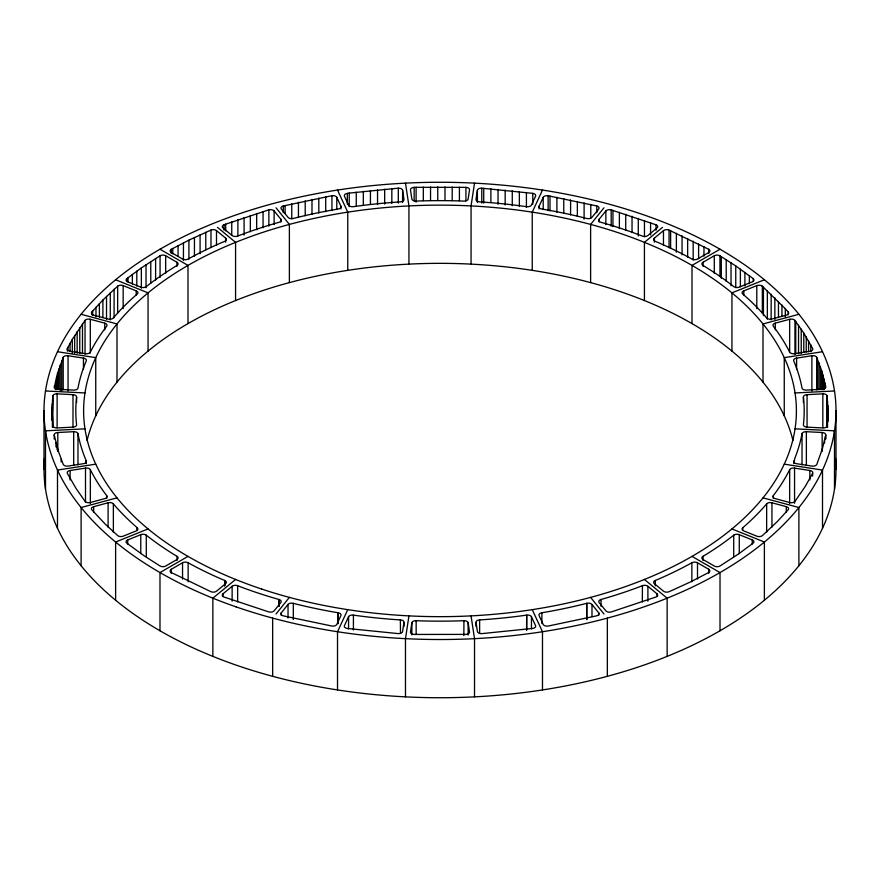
<?xml version="1.0" encoding="UTF-8"?>
<svg xmlns="http://www.w3.org/2000/svg" width="880" height="880" viewBox="0 0 880 880"><rect width="100%" height="100%" fill="white"/><g stroke="black" fill="none" stroke-linecap="round" stroke-linejoin="round"><path stroke-width="1.32" d="M52.063 408.023L52.877 425.865A3.971 2.288 0 0 0 57.167 427.944L72.941 427.141A3.96 2.288 0 0 0 76.604 424.721L76.307 421.905A364.188 210.265 0 0 1 76.307 399.894L76.593 397.133A3.96 2.288 0 0 0 72.996 394.658L57.112 393.855A3.96 2.288 0 0 0 52.822 395.934L52.151 420.42M827.959 409.607L827.178 425.865A3.96 2.288 0 0 1 822.888 427.944L807.004 427.141A3.96 2.288 0 0 1 803.407 424.666L803.693 421.905A364.188 210.265 0 0 0 803.693 399.894L803.396 397.133A3.96 2.288 0 0 1 807.059 394.658L822.833 393.855A3.971 2.288 0 0 1 827.123 395.934L827.937 420.541M403.975 622.424L402.589 631.532A3.971 2.288 0 0 1 398.299 633.611L347.237 628.441A3.96 2.288 0 0 1 344.432 625.636L348.568 616.748A3.96 2.288 0 0 1 353.419 615.131L358.072 615.769A364.188 210.265 0 0 0 395.615 619.597L400.477 619.916A3.96 2.288 0 0 1 403.975 622.424L403.975 626.483M408.936 615.879L405.482 638.66L405.482 696.861M474.518 183.139L471.064 205.92L471.064 264.121M411.862 622.787L410.476 631.961A3.96 2.288 0 0 0 414.073 634.436L465.916 634.403A3.971 2.288 0 0 0 469.524 631.928L468.138 622.82A3.96 2.288 0 0 0 463.936 620.708L459.063 620.873A364.188 210.265 0 0 1 420.937 620.873L416.152 620.708A3.96 2.288 0 0 0 411.862 622.787L411.862 634.964M477.411 190.267L476.025 199.375A3.96 2.288 0 0 0 479.523 201.883L484.385 202.202A364.188 210.265 0 0 1 521.928 206.03L526.581 206.668A3.96 2.288 0 0 0 531.432 205.051L535.557 196.163A3.96 2.288 0 0 0 532.763 193.358L481.701 188.188A3.971 2.288 0 0 0 477.4 190.267L477.411 202.455M793.738 460.889A3.96 2.288 0 0 0 796.543 463.694L811.943 466.07A3.96 2.288 0 0 0 816.794 464.453L822.459 448.525L825.748 434.973A3.971 2.288 0 0 0 822.14 432.498L806.366 431.706A3.96 2.288 0 0 0 802.032 433.719L801.471 436.524A364.188 210.265 0 0 1 794.86 458.194L793.738 463.595M54.472 385.66L54.252 386.826A3.971 2.288 0 0 0 57.86 389.301L73.634 390.104A3.96 2.288 0 0 0 77.968 388.08L78.529 385.275A364.188 210.265 0 0 1 85.14 363.605L86.262 360.91A3.96 2.288 0 0 0 83.457 358.105L68.057 355.729A3.96 2.288 0 0 0 63.206 357.346L57.541 373.274L54.472 388.366M347.754 609.653L337.513 631.741L337.513 689.942M542.487 190.058L532.246 212.146L532.246 270.347M539.099 206.206L543.202 197.373A3.971 2.288 0 0 1 548.053 195.756L596.783 205.964A3.96 2.288 0 0 1 598.697 209L591.965 217.349A3.96 2.288 0 0 1 586.696 218.449L582.296 217.349A364.188 210.265 0 0 0 546.48 209.825L541.794 209.022A3.96 2.288 0 0 1 539.099 206.206L539.099 208.912M773.333 498.3L773.333 495.594L775.236 493.053A364.188 210.265 0 0 0 788.282 472.373L789.668 469.667A3.96 2.288 0 0 1 794.552 468.116L809.842 470.481A3.971 2.288 0 0 1 812.647 473.286L812.625 476.036M67.925 347.391L67.353 348.524A3.971 2.288 0 0 0 70.158 351.318L85.448 353.683A3.96 2.288 0 0 0 90.332 352.132L91.718 349.426A364.188 210.265 0 0 1 104.764 328.746L106.667 326.205A3.96 2.288 0 0 0 104.753 323.169L90.299 319.275A3.96 2.288 0 0 0 85.041 320.386L72.303 339.449L67.925 347.391L67.925 350.097M812.647 473.286L805.332 486.288L794.959 501.413A3.96 2.288 0 0 1 789.701 502.524L775.247 498.63A3.96 2.288 0 0 1 773.333 495.594M289.377 597.388L276.056 613.976M281.303 612.799L288.035 604.45A3.96 2.288 0 0 1 293.304 603.35L297.704 604.45A364.188 210.265 0 0 0 333.52 611.974L338.206 612.777A3.96 2.288 0 0 1 340.901 615.593L336.798 624.426A3.971 2.288 0 0 1 331.947 626.043L283.217 615.835A3.96 2.288 0 0 1 281.303 612.799L281.303 615.505M599.159 219.252L605.858 210.969A3.971 2.288 0 0 1 611.116 209.858L656.04 224.796A3.96 2.288 0 0 1 657.008 227.986L647.867 235.521A3.96 2.288 0 0 1 642.356 236.082L638.352 234.553A364.188 210.265 0 0 0 605.341 223.553L601.051 222.321A3.96 2.288 0 0 1 599.159 219.252L599.159 221.958M742.797 527.725A3.96 2.288 0 0 0 743.765 530.915L756.833 536.195A3.96 2.288 0 0 0 762.344 535.634L777.106 521.774L788.216 509.696A3.971 2.288 0 0 0 786.302 506.649L771.947 502.788A3.96 2.288 0 0 0 766.678 503.833L764.5 506.352A364.188 210.265 0 0 1 745.437 525.415L742.797 527.725L742.797 530.431M92.675 311.047L91.784 312.103A3.971 2.288 0 0 0 93.698 315.15L108.053 319.011A3.96 2.288 0 0 0 113.322 317.966L115.5 315.447A364.188 210.265 0 0 1 134.563 296.384L137.203 294.074A3.96 2.288 0 0 0 136.235 290.884L123.167 285.615A3.96 2.288 0 0 0 117.656 286.176L102.894 300.025L92.675 311.047L92.675 315.117M235.576 579.458L212.861 598.18L212.861 656.381M222.992 593.824L232.133 586.278A3.96 2.288 0 0 1 237.644 585.717L241.648 587.246A364.188 210.265 0 0 0 274.659 598.246L279.037 599.511A3.96 2.288 0 0 1 280.841 602.547L274.142 610.841A3.971 2.288 0 0 1 268.884 611.941L223.96 597.003A3.96 2.288 0 0 1 222.992 593.813L222.992 596.53M654.39 238.117L663.465 230.626A3.971 2.288 0 0 1 668.987 230.065L708.73 249.282A3.96 2.288 0 0 1 708.73 252.516L697.455 259.028A3.96 2.288 0 0 1 691.856 259.028L688.38 257.125A364.188 210.265 0 0 0 659.175 242.979L655.248 241.296A3.96 2.288 0 0 1 654.39 238.117L654.39 242.176M733.711 535.216L733.766 535.172A3.96 2.288 0 0 1 739.266 534.677L752.246 539.913A3.971 2.288 0 0 1 753.214 543.103L738.639 553.883L719.928 566.049A3.96 2.288 0 0 1 714.329 566.049L703.054 559.537A3.96 2.288 0 0 1 703.054 556.303L706.354 554.301A364.188 210.265 0 0 0 730.851 537.438L733.711 535.216L733.711 556.875M126.786 278.696L141.361 267.916L160.072 255.75A3.96 2.288 0 0 1 165.671 255.75L176.946 262.262A3.96 2.288 0 0 1 176.946 265.496L173.646 267.498A364.188 210.265 0 0 0 149.149 284.361L146.234 286.627A3.96 2.288 0 0 1 140.734 287.122L127.754 281.886A3.971 2.288 0 0 1 126.786 278.696L126.83 281.369M187.99 556.402L159.984 572.561L159.984 630.762M720.016 249.238L692.01 265.397L692.01 323.598M171.27 569.283L182.545 562.771A3.96 2.288 0 0 1 188.144 562.771L191.62 564.674A364.188 210.265 0 0 0 220.825 578.82L224.752 580.503A3.96 2.288 0 0 1 225.61 583.682L216.535 591.173A3.971 2.288 0 0 1 211.013 591.734L171.27 572.517A3.96 2.288 0 0 1 171.27 569.283L171.27 573.342M753.258 278.685A3.96 2.288 0 0 1 752.29 281.864L739.222 287.144A3.96 2.288 0 0 1 733.711 286.583L730.851 284.361A364.188 210.265 0 0 0 706.354 267.498L703.054 265.496A3.96 2.288 0 0 1 703.098 262.24L714.296 255.772A3.971 2.288 0 0 1 719.895 255.772L735.757 265.936L753.258 278.685L753.258 281.391M691.856 562.771L691.922 562.738A3.96 2.288 0 0 1 697.499 562.793L708.697 569.261A3.971 2.288 0 0 1 708.697 572.495L691.097 581.647L669.009 591.756A3.96 2.288 0 0 1 663.498 591.195L654.357 583.66A3.96 2.288 0 0 1 655.325 580.47L659.175 578.82A364.188 210.265 0 0 0 688.38 564.674L691.856 562.771L691.856 581.724M225.643 238.139A3.96 2.288 0 0 1 224.675 241.329L220.825 242.979A364.188 210.265 0 0 0 191.62 257.125L188.144 259.028A3.96 2.288 0 0 1 182.501 259.006L171.303 252.538A3.971 2.288 0 0 1 171.303 249.304L188.903 240.152L210.991 230.043A3.96 2.288 0 0 1 216.502 230.604L225.643 238.139L225.643 242.209M217.459 227.337L235.576 242.352L235.576 300.542M148.06 528.924L115.621 542.036L115.621 600.237M764.379 279.763L731.94 292.875L731.94 351.076M177.012 556.347A3.96 2.288 0 0 1 176.902 559.559L165.704 566.027A3.971 2.288 0 0 1 160.105 566.027L144.243 555.863L126.742 543.125A3.96 2.288 0 0 1 127.71 539.935L140.778 534.655A3.96 2.288 0 0 1 146.289 535.216L149.149 537.438A364.188 210.265 0 0 0 173.646 554.301L177.012 556.347L177.012 560.406M788.271 312.092A3.96 2.288 0 0 1 786.346 315.139L771.903 319.022A3.96 2.288 0 0 1 766.634 317.922L764.5 315.447A364.188 210.265 0 0 0 745.437 296.384L742.742 294.03A3.96 2.288 0 0 1 743.809 290.873L756.789 285.626A3.971 2.288 0 0 1 762.3 286.187L785.312 308.737L788.271 312.092L788.271 314.798M656.986 593.791A3.971 2.288 0 0 1 656.007 596.981L611.138 611.974A3.96 2.288 0 0 1 605.869 610.863L599.137 602.525A3.96 2.288 0 0 1 601.051 599.478L605.341 598.246A364.188 210.265 0 0 0 638.352 587.246L642.433 585.684A3.96 2.288 0 0 1 647.9 586.3L656.986 593.791L656.986 596.497M225.687 224.169L223.993 224.818A3.971 2.288 0 0 0 223.014 228.008L232.1 235.499A3.96 2.288 0 0 0 237.567 236.115L241.648 234.553A364.188 210.265 0 0 1 274.659 223.553L278.949 222.321A3.96 2.288 0 0 0 280.863 219.274L274.12 210.936A3.96 2.288 0 0 0 268.862 209.825L225.687 224.169L225.687 230.934M276.056 207.823L289.377 224.411L289.377 282.612M603.944 613.976L590.623 597.388M116.996 497.86L81.103 507.518L81.103 565.719M798.897 314.281L763.004 323.939L763.004 382.14M93.654 506.671L108.097 502.777A3.96 2.288 0 0 1 113.366 503.888L115.5 506.352A364.188 210.265 0 0 0 134.563 525.415L137.258 527.769L137.258 530.475L137.203 527.725A3.96 2.288 0 0 1 136.191 530.926L123.211 536.173A3.971 2.288 0 0 1 117.7 535.612L105.138 524.018L91.729 509.707A3.96 2.288 0 0 1 93.654 506.671L93.654 512.083M775.302 323.158L789.646 319.286A3.971 2.288 0 0 1 794.915 320.397L803.792 333.08L812.691 348.513A3.96 2.288 0 0 1 809.897 351.307L794.497 353.694A3.96 2.288 0 0 1 789.646 352.077L788.282 349.426A364.188 210.265 0 0 0 775.236 328.746L773.333 326.205A3.96 2.288 0 0 1 775.302 323.158L775.302 329.923M598.675 612.766A3.971 2.288 0 0 1 596.761 615.802L548.064 626.076A3.96 2.288 0 0 1 543.213 624.459L539.088 615.56A3.96 2.288 0 0 1 541.882 612.766L546.48 611.974A364.188 210.265 0 0 0 582.296 604.45L586.784 603.328A3.96 2.288 0 0 1 591.987 604.483L598.675 612.766L598.675 615.472M340.912 206.239A3.96 2.288 0 0 1 338.118 209.033L333.52 209.825A364.188 210.265 0 0 0 297.704 217.349L293.216 218.482A3.96 2.288 0 0 1 288.013 217.316L281.325 209.033A3.971 2.288 0 0 1 283.239 205.997L331.936 195.723A3.96 2.288 0 0 1 336.787 197.34L340.912 206.239L340.912 208.945M95.744 464.156L57.497 470.074L57.497 528.275M822.503 351.725L784.256 357.643L784.256 415.844M70.103 470.492L85.503 468.105A3.96 2.288 0 0 1 90.354 469.722L91.718 472.373A364.188 210.265 0 0 0 104.764 493.053L106.711 495.649A3.96 2.288 0 0 1 104.698 498.652L90.354 502.513A3.971 2.288 0 0 1 85.085 501.402L76.208 488.719L67.309 473.286A3.96 2.288 0 0 1 70.103 470.492L70.103 479.963M796.598 358.105L811.888 355.74A3.971 2.288 0 0 1 816.739 357.357L821.678 370.733L825.792 386.826A3.96 2.288 0 0 1 822.195 389.301L806.311 390.104A3.96 2.288 0 0 1 802.021 388.025L801.471 385.275A364.188 210.265 0 0 0 794.86 363.605L793.716 360.855A3.96 2.288 0 0 1 796.598 358.105L796.598 368.929M349.228 193.105L347.248 193.391A3.971 2.288 0 0 0 344.443 196.196L348.546 205.018A3.96 2.288 0 0 0 353.32 206.679L358.072 206.03A364.188 210.265 0 0 1 395.615 202.202L400.378 201.883A3.96 2.288 0 0 0 403.975 199.408L402.589 190.245A3.96 2.288 0 0 0 398.299 188.166L349.228 193.105L349.228 206.646M479.622 619.916L484.385 619.597A364.188 210.265 0 0 0 521.928 615.769L526.68 615.12A3.96 2.288 0 0 1 531.454 616.781L535.546 625.614A3.971 2.288 0 0 1 532.752 628.408L481.701 633.633A3.96 2.288 0 0 1 477.411 631.554L476.025 622.391A3.96 2.288 0 0 1 479.622 619.916L479.622 633.446M84.953 428.835L45.507 430.826L45.507 489.027M795.047 392.964L834.493 390.973M54.208 439.032L54.208 434.973A3.96 2.288 0 0 1 57.805 432.498L73.689 431.695A3.96 2.288 0 0 1 77.979 433.774L78.529 436.524A364.188 210.265 0 0 0 85.14 458.194L86.284 460.944L86.284 463.65M416.108 187.319L414.084 187.396A3.971 2.288 0 0 0 410.476 189.871L411.862 198.979A3.96 2.288 0 0 0 416.064 201.102L420.937 200.926A364.188 210.265 0 0 1 459.063 200.926L463.848 201.091A3.96 2.288 0 0 0 468.138 199.012L469.524 189.838A3.96 2.288 0 0 0 465.927 187.363L416.108 187.319L416.108 202.202M45.507 390.973L84.953 392.964M795.047 428.835L834.493 430.826L834.493 489.027M57.497 351.725L95.744 357.643L95.744 415.844M784.256 464.156L822.503 470.074L822.503 528.275M81.103 314.281L116.996 323.939L116.996 382.14M763.004 497.86L798.897 507.518L798.897 565.719M603.944 207.823L590.623 224.411L590.623 282.612M115.621 279.763L148.06 292.875L148.06 351.076M731.94 528.924L764.379 542.036L764.379 600.237M662.541 227.337L644.424 242.352L644.424 300.542M159.984 249.238L187.99 265.397L187.99 323.598M692.01 556.402L720.016 572.561L720.016 630.762M644.424 579.458L667.139 598.18L667.139 656.381M337.513 190.058L347.754 212.146L347.754 270.347M532.246 609.653L542.487 631.741L542.487 689.942M54.208 434.973L58.322 451.066L63.261 464.453A3.971 2.288 0 0 0 68.112 466.07L83.402 463.694A3.96 2.288 0 0 0 86.284 460.944M405.482 183.139L408.936 205.92L408.936 264.121M471.064 615.879L474.518 638.66L474.518 696.861M803.396 397.078L803.396 402.545M836 410.905L836 469.095M827.849 405.438L827.849 421.685M827.618 401.269L827.519 427.526M827.266 397.111L827.266 426.888M827.134 395.978L827.134 427.108M825.737 435.017L825.737 439.076M825.528 436.139L825.528 438.845M825.011 383.086L825.011 388.498M824.626 440.275L824.626 442.981M824.021 378.961L824.021 389.785M822.91 374.836L822.91 389.73M822.833 393.855L822.833 427.691M822.14 432.498L822.14 451.451M821.678 370.733L821.678 389.675M820.314 366.641L820.314 389.642M818.84 362.56L818.84 389.631M817.234 358.49L817.234 389.62M816.761 357.401L816.761 389.884M811.888 355.74L811.888 390.929M810.788 344.905L810.788 351.681M809.842 470.481L809.842 479.952M808.577 340.945L808.577 351.769M807.059 394.658L807.059 427.141M806.245 336.996L806.245 351.89M806.366 431.706L806.366 465.542M803.792 333.08L803.792 352.022M802.032 433.719L802.021 464.904M801.229 329.186L801.229 353.54M798.545 325.314L798.545 353.738M795.74 321.475L795.74 353.958M794.948 320.441L794.948 354.277M794.552 468.116L794.552 503.305M789.646 319.286L789.646 351.769M789.668 469.667L789.635 503.558M786.302 506.649L786.302 512.072M785.312 308.737L785.312 316.855M781.935 305.052L781.935 315.876M778.459 301.4L778.459 317.647M774.862 297.792L774.862 319.44M771.947 502.788L771.947 527.153M771.155 294.206L771.155 319.924M767.349 290.664L767.349 319.088M766.678 503.833L766.634 532.301M763.433 287.166L763.433 315.59M762.344 286.231L762.344 313.291M756.789 285.626L756.789 308.638M752.246 539.913L752.246 543.983M749.342 275.671L749.342 283.789M744.909 272.382L744.909 285.912M743.809 290.873L743.809 294.932M740.377 269.137L740.377 286.726M739.266 534.677L739.266 553.619M735.757 265.936L735.757 287.584M731.027 262.779L731.027 285.791M726.22 259.677L726.22 281.336M721.303 256.619L721.303 278.278M719.95 255.805L719.95 276.111M714.296 255.772L714.296 273.372M708.73 249.282L708.73 253.341M708.697 569.261L708.697 573.32M703.967 246.719L703.967 256.19M703.098 262.24L703.098 266.299M703.054 556.303L703.054 560.373M698.61 243.914L698.61 258.808M697.499 562.793L697.499 579.04M693.176 241.175L693.176 260.117M687.654 238.48L687.654 257.433M682.055 235.851L682.055 254.804M676.379 233.277L676.379 252.23M670.626 230.758L670.626 248.358M669.053 230.098L669.053 247.687M663.465 230.626L663.465 245.52M656.04 224.796L656.04 230.208M655.325 580.47L655.325 585.882M650.573 222.739L650.573 234.927M647.9 586.3L647.9 601.194M644.457 220.528L644.457 236.764M642.433 585.684L642.345 601.953M638.286 218.372L638.286 235.961M632.038 216.271L632.038 232.518M625.735 214.247L625.735 230.483M619.366 212.278L619.366 228.525M612.942 210.375L612.942 226.622M611.193 209.88L611.193 226.116M607.354 618.112L607.354 676.313M605.858 210.969L605.858 224.499M601.051 599.478L601.051 606.254M596.783 205.964L596.783 212.729M591.987 604.483L591.987 616.66M590.788 204.49L590.788 218.031M586.784 603.328L586.784 619.564M586.696 603.35L586.696 619.586M584.1 202.917L584.1 219.164M577.357 201.421L577.357 216.304M570.581 199.98L570.581 214.863M563.761 198.616L563.761 213.499M556.908 197.318L556.908 212.201M550 196.086L550 210.969M548.13 195.767L548.13 210.661M543.202 197.373L543.202 209.55M541.882 612.766L541.882 623.59M532.763 193.358L532.763 204.193M531.454 616.781L531.454 628.958M526.416 192.511L526.416 207.394M519.354 191.631L519.354 206.525M512.27 190.828L512.27 205.711M505.164 190.091L505.164 204.985M498.036 189.431L498.036 204.314M490.886 188.837L490.886 202.367M483.725 188.32L483.725 203.203M481.778 188.199L481.778 203.082M476.025 622.391L476.025 626.45M468.138 622.82L468.138 634.997M465.927 187.363L465.927 200.904M463.936 620.708L463.848 635.591M459.415 187.165L459.415 200.695M452.199 187.011L452.199 200.541M444.983 186.923L444.983 200.464M437.756 186.912L437.756 200.453M430.54 186.978L430.54 200.508M423.324 187.11L423.324 200.64M416.152 620.708L416.152 634.249M414.161 187.396L414.161 200.926M402.589 190.245L402.589 202.422M400.378 619.905L400.477 633.446M398.299 188.166L398.299 203.049M391.831 188.617L391.831 203.511M384.67 189.189L384.67 204.072M377.542 189.827L377.542 204.721M370.425 190.542L370.425 204.072M363.33 191.323L363.33 204.864M356.268 192.181L356.268 205.711M353.419 615.131L353.419 630.025M348.568 616.748L348.568 628.925M347.325 193.38L347.325 204.204M338.206 612.777L338.206 623.601M338.118 612.766L338.118 623.59M336.787 197.34L336.787 209.528M331.936 195.723L331.936 210.617M325.699 196.823L325.699 211.717M318.824 198.099L318.824 212.993M311.993 199.452L311.993 214.335M305.206 200.86L305.206 215.754M298.452 202.345L298.452 217.239M293.304 603.35L293.304 619.586M291.753 203.896L291.753 218.79M288.035 604.45L288.035 617.991M285.098 205.513L285.098 213.642M283.316 205.975L283.316 212.74M280.863 219.274L280.863 221.98M274.12 210.936L274.12 224.466M272.646 618.112L272.646 676.313M268.862 209.825L268.862 226.072M263.054 211.541L263.054 227.777M256.663 213.488L256.663 229.724M250.338 215.49L250.338 231.737M244.079 217.569L244.079 235.169M237.886 219.703L237.886 235.95M237.644 585.717L237.644 601.964M232.133 586.278L232.133 601.172M231.748 221.903L231.748 235.444M224.752 580.503L224.752 585.915M224.675 580.47L224.675 585.882M224.059 224.796L224.059 230.208M216.502 230.604L216.502 245.487M210.991 230.043L210.991 247.632M205.777 232.309L205.777 249.898M200.079 234.861L200.079 253.814M194.447 237.479L194.447 256.421M188.903 240.152L188.903 259.094M188.144 562.771L188.144 581.724M183.447 242.869L183.447 260.469M182.545 562.771L182.545 579.018M178.068 245.652L178.068 256.487M176.946 262.262L176.946 266.321M172.777 248.49L172.777 253.902M171.358 249.271L171.358 253.33M165.671 255.75L165.671 273.35M160.072 255.75L160.072 277.409M155.617 258.5L155.617 280.159M150.777 261.591L150.777 283.25M146.289 535.216L146.289 556.875M146.025 264.726L146.025 287.738M141.361 267.916L141.361 288.222M140.778 534.655L140.778 553.608M136.807 271.15L136.807 286.033M136.235 290.884L136.235 294.954M132.352 274.428L132.352 283.899M127.985 277.75L127.985 281.809M127.71 539.935L127.71 543.994M123.167 285.615L123.167 308.616M117.656 286.176L117.656 313.236M114.103 289.322L114.103 317.746M113.366 503.888L113.366 532.301M110.264 292.853L110.264 319.924M108.097 502.777L108.097 527.142M106.667 495.594L106.711 498.355M106.524 296.428L106.524 319.429M104.753 323.169L104.753 329.934M102.894 300.025L102.894 317.625M99.385 303.666L99.385 317.207M95.975 307.34L95.975 316.822M91.817 312.07L91.817 314.776M90.354 469.722L90.354 503.558M90.299 319.275L90.299 353.111M86.262 460.889L86.262 463.595M85.503 468.105L85.503 501.941M85.041 320.386L85.041 354.222M83.457 358.105L83.457 368.94M82.489 323.851L82.489 353.628M79.761 327.712L79.761 353.419M77.979 433.774L77.979 464.904M77.154 331.595L77.154 353.254M76.593 397.133L76.593 402.545M74.668 335.511L74.668 353.1M73.689 431.695L73.689 465.531M72.996 394.658L72.996 427.141M72.303 339.449L72.303 352.979M70.048 343.409L70.048 351.527M68.057 355.729L68.057 390.918M67.375 348.469L67.375 351.186M63.206 357.346L63.206 389.829M61.732 361.009L61.732 390.786M61.16 459.239L61.16 461.945M60.214 365.09L60.214 390.797M58.817 369.171L58.817 389.477M57.805 432.498L57.805 451.451M57.541 373.274L57.541 389.521M57.112 393.855L57.112 427.691M57.09 446.963L57.09 449.669M56.397 377.399L56.397 389.576M55.979 442.838L55.979 446.908M55.374 381.524L55.374 389.642M52.822 395.934L52.734 427.394M52.481 399.696L52.382 427.295M52.206 403.854L52.206 420.101M44 410.905L44 469.095M87.065 440.462A356.4 205.766 0 0 1 440 263.34A356.4 205.766 0 0 1 792.935 440.462M835.571 458.458A396 228.624 0 0 1 440 697.73A396 228.624 0 0 1 44.429 458.458M526.68 630.003L526.68 615.12L526.581 630.014M279.037 606.276L279.037 599.511L278.949 606.254M261.8 589.094A356.4 205.766 0 0 0 796.4 410.905A356.4 205.766 0 0 0 261.8 232.705A356.4 205.766 0 0 0 261.8 589.094M236.049 606.87A396 228.624 0 0 0 835.945 414.887A396 228.624 0 0 0 248.017 210.936A396 228.624 0 0 0 236.049 606.87"/></g></svg>
